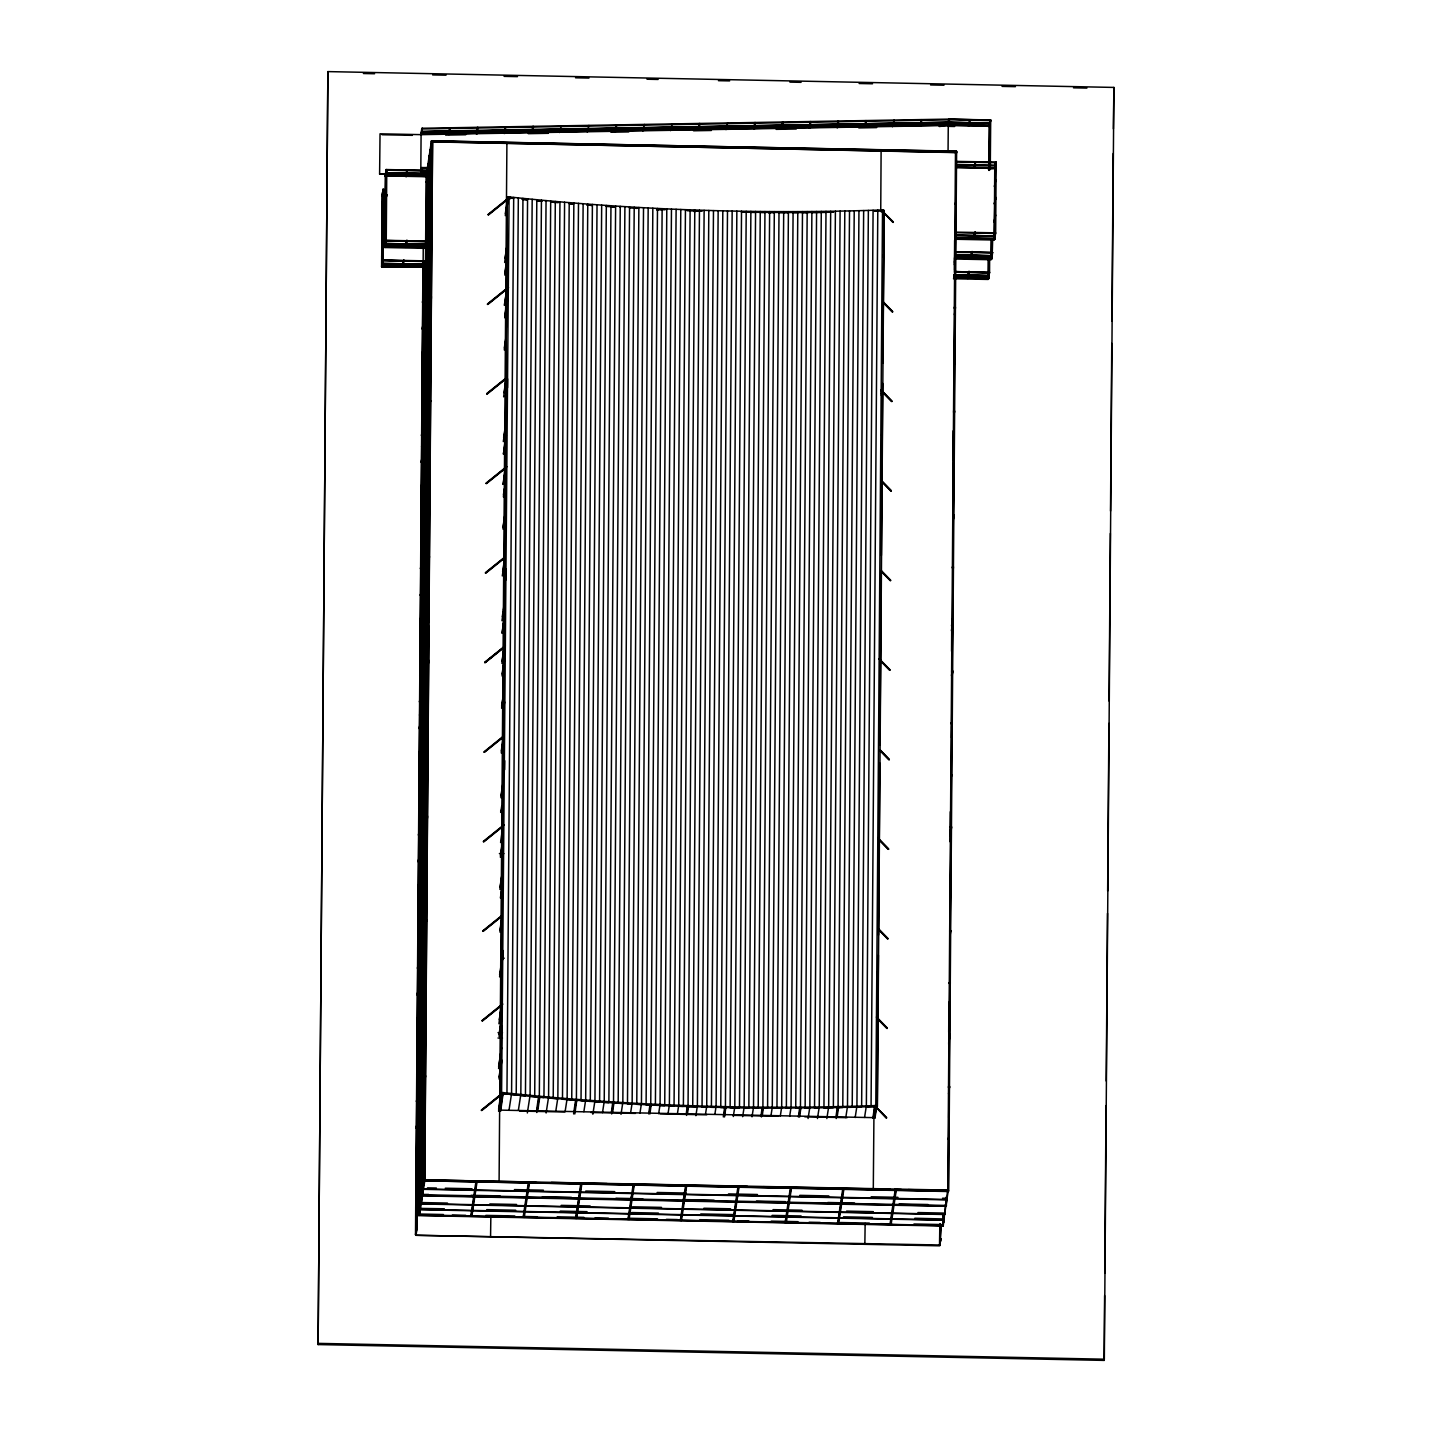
<?xml version="1.0" encoding="UTF-8"?>
<svg xmlns="http://www.w3.org/2000/svg" width="1432" height="1432" viewBox="0 0 1432 1432"><rect width="100%" height="100%" fill="white"/><g stroke="black" fill="none" stroke-linecap="round" stroke-linejoin="round"><path stroke-width="1.5" d="M318.119 1344.576L327.874 71.6L1113.881 87.424L1104.323 1359.201L1104.126 1360.4L318.119 1344.576L327.874 71.6M427.47 174.811L379.605 174.095L380.035 133.82L421.205 134.644L948.27 125.479L989.44 126.32M383.203 260.033L381.61 266.674L382.29 195.02L386.926 195.217L382.147 195.289M423.12 267.193L381.807 267.229L382.595 194.591L386.926 194.68M382.272 266.674L382.666 192.514L382.702 263.273M423.586 264.365L382.398 263.703L383.078 189.257L383.203 260.66M383.4 189.937L382.344 196.488L386.676 196.578M426.038 248.363L384.868 247.521L385.369 175.151M384.868 247.521L385.727 172.807L427.148 173.523M426.485 248.112L427.434 241.149L385.602 240.308L384.671 246.966L385.924 175.169M385.978 173.236L427.184 173.362M385.727 243.726L386.139 169.549L428.92 170.48M386.443 170.229L385.387 176.78M386.246 240.952L386.783 169.567L385.62 175.599M402.857 267.104C404.97 249.633 403.359 269.395 402.213 266.459M403.126 261.054L402.195 267.086M405.9 247.378C408.03 229.925 406.402 249.687 405.256 246.751M407.368 170.605L406.437 176.637L405.793 175.993M406.187 241.346L405.256 247.378M406.724 170.605L405.775 176.619M420.578 174.364C422.547 159.131 422.351 174.167 420.596 173.737M420.883 134.948L421.814 128.307M421.241 174.364L420.99 173.039L427.703 172.932M421.527 134.966L421.294 133.641L948.396 124.638L421.294 133.641M421.402 171.393L428.061 170.569L421.366 170.694M421.706 131.977L948.7 122.132L989.906 122.955L421.652 131.816L948.7 122.669L990.174 123.385L948.718 122.293L421.652 131.279M428.562 168.26L421.831 167.669L428.526 167.562M422.118 128.271L949.165 119.107L990.658 120.216M416.175 1234.151L417.106 1228.119L415.513 1234.76L422.923 266.603M940.18 1224.038L939.714 1245.822L415.728 1235.279L423.263 246.93M416.175 1234.778L423.317 264.097M381.61 266.674L382.559 260.015L424.373 260.857L417.106 1228.745L423.729 260.839L422.78 267.802L424.087 267.838L425.036 261.179L382.541 260.481M914.833 1218.256L944.153 1218.972L943.223 1225.613L418.323 1215.267L426.145 175.277L427.255 176.387M942.883 1224.915L942.865 1225.989L418.77 1215.571L426.002 246.734M426.11 237.3L426.306 212.974M426.378 176.404L426.575 177.55L431.712 143.486M418.86 1215.446L418.932 1214.05M426.736 175.134L419.63 1211.812L426.772 241.131L425.841 248.094L427.148 248.13M419.29 1211.937L427.148 169.943L428.079 169.96M432.213 193.839L431.086 193.821L425.752 228.297L426.879 228.332L425.752 227.223L431.104 192.747L432.213 192.765M427.327 168.869L426.378 177.031L430.262 156.983M427.613 171.052L427.631 169.388M428.508 220.761L428.633 209.877L427.703 209.86L420.238 1209.145L419.29 1209.127M385.638 174.883L427.989 176.494L428.043 164.197L428.974 164.215M428.454 165.038L428.472 163.964M447.464 1203.077L420.704 1202.54L420.704 1203.614L944.69 1214.175M428.347 214.639L428.741 162.693M421.241 1188.238L421.169 1203.113L420.185 1203.381M421.473 1157.933L421.563 1151.167L420.614 1151.149M421.527 1149.287L421.724 1123.314M422.189 1066.768L422.333 1047.275M422.351 1045.109L422.655 1003.993M422.655 999.948L422.726 995.329L421.098 995.294L420.829 1001.952M422.959 958.813L423.156 932.841M423.621 876.295L424.087 813.519M424.212 792.165L424.284 787.546L423.353 787.528M424.391 768.357L424.588 742.385M425.089 681.507L425.537 616.834M425.752 586.547L425.859 579.781L424.91 579.745M425.823 577.884L426.02 551.911M426.485 495.365L426.629 475.889M426.647 473.723L426.951 432.589M426.951 428.544L427.022 423.944L426.092 423.926M427.255 387.41L427.452 361.437M427.917 304.891L428.383 242.133M422.386 1195.183L421.455 1195.165L430.083 155.82M429.582 155.372L421.76 1194.449L428.669 1194.467M421.921 1195.738L429.958 153.027M423.156 1113.129L422.118 1192.104M423.228 1104.197L424.588 923.21M424.66 914.278L426.02 733.309M426.074 724.377L427.452 541.171M427.524 532.221L428.884 351.252M428.956 342.32L430.316 161.351M422.941 1189.169L422.941 1188.095M423.854 1095.265L424.14 1057.281M424.212 1048.349L424.588 996.958M425.286 905.346L425.572 867.38M425.626 858.43L426.02 807.057M426.682 719.92L427.452 617.138M428.132 525.544L428.437 485.323M428.49 478.628L428.884 425M429.582 333.387L430.316 235.099M430.799 149.93L430.799 148.856M423.621 1166.686L423.836 1136.399L422.905 1136.381M423.854 1134.234L424.087 1103.929M424.105 1095.534L424.409 1056.583M424.499 1049.817L424.588 1001.254M425.053 976.23L425.411 928.616M425.429 926.45L425.841 866.109M425.93 859.343L426.02 811.353M426.485 785.756L426.575 772.779L425.644 772.761M426.593 770.613L427.452 619.215M427.917 595.3L428.132 564.996L427.201 564.978M428.15 562.83L428.401 530.359M428.383 526.314L428.741 484.911M428.508 478.449L428.884 429.296M429.349 404.826L429.707 357.212M429.725 355.046L430.173 294.437M429.922 290.786L430.316 239.395M430.781 214.352L430.871 201.375L429.94 201.357M430.889 199.209L431.265 149.429L430.334 149.411L422.279 1195.362L423.46 1188.345L422.512 1188.327M423.747 1180.38L948.682 1190.959L956.612 151.362L431.48 140.801L423.675 1180.774L948.253 1191.173L956.075 151.183L432.017 140.963M424.212 1180.953L432.07 140.64M428.848 626.321L424.678 1180.398L423.783 1180.111M428.884 621.989L432.536 141.213M432.607 140.819L424.785 1180.809L419.451 1215.285L418.341 1214.193M448.628 134.465L449.559 127.824M476.355 133.981L477.303 127.341M470.734 1215.249L470.734 1216.323L476.086 1180.756M471.862 1215.267L471.862 1216.341L477.196 1180.774M483.873 142.931L483.891 141.858M485 142.949L485.018 141.875M490.854 1215.858L490.567 1236.783M504.1 133.498L505.031 126.857M504.762 133.516L505.693 126.875M500.735 810.458L500.717 812.427L501.701 806.162M499.088 1181.758L500.645 976.212M500.681 969.518L500.967 931.534M501.003 927.059L501.988 797.481M502.041 790.768L502.31 752.784M502.346 748.327L503.348 616.512M503.402 609.799L503.67 574.053M503.706 567.358L505.013 395.322M505.048 388.609L506.373 214.352M506.409 207.98L506.91 142.842M500.448 1093.976L500.591 1092.992L503.957 1093.063L503.813 1094.048L500.448 1093.976L507.322 197.383L510.687 197.455L510.544 198.439M500.591 1092.992L507.322 197.383M500.985 1087.998L501.146 1067.896M501.236 1054.507L501.468 1025.473M501.558 1012.084L501.683 996.439M502.417 898.204L502.489 889.272M502.578 875.883L502.811 846.849M502.9 833.46L503.115 804.426M503.939 695.021L504.153 665.987M504.261 652.598L504.476 623.564M505.281 516.397L505.514 487.363M505.603 473.974L505.818 444.94M505.943 429.314L505.979 424.839M506.713 326.603L506.856 306.502M506.946 295.35L507.161 266.316M507.286 250.69L507.393 235.063M502.167 960.138L502.185 958.169L504.243 958.223M503.187 825.799L503.205 823.83L500.591 842.535M507.895 198.869L507.913 196.9L509.971 196.954L509.953 198.923M499.643 1106.632L501.594 1092.92L498.569 1111.214M508.324 198.475L508.324 197.312M501.97 1093.457L481.367 1110.033M503.205 959.512L503.276 950.579M504.637 769.664L504.708 760.732M506.069 579.835L506.14 568.665M507.501 387.75L507.572 378.818M501.558 1097.7L509.076 196.918C633.051 210.128 757.94 214.335 882.524 209.949L875.793 1105.558L875.632 1106.542L823.812 1107.867M500.538 1108.762L502.811 1092.956M509.541 198.511L509.541 197.347M500.627 1111.268L503.241 1092.562M875.793 1105.558C752.749 1109.889 629.418 1105.844 506.964 1093.028L513.694 197.419M511.582 1093.511L518.33 197.885M516.218 1093.976L522.948 198.368M520.836 1094.442L527.567 198.815M523.145 1216.305L523.128 1217.379L528.48 1181.812M531.845 133.015L532.776 126.374M524.255 1216.323L524.255 1217.397L529.607 1181.83M525.455 1094.889L532.185 199.281M536.284 143.97L536.284 142.896M530.073 1095.337L536.803 199.728M537.412 144.006L537.412 142.931M534.709 1095.766L541.439 200.158M536.535 1110.874L538.575 1096.554L539.792 1096.661L537.752 1110.946M539.327 1096.196L546.057 200.587M543.963 1096.626L550.693 201.017M548.581 1097.037L555.312 201.429M559.572 132.549L561.165 125.909M553.217 1097.449L559.948 201.84M557.853 1097.843L564.584 202.234M562.49 1098.237L569.22 202.61M567.126 1098.612L573.856 203.004M571.744 1098.988L578.492 203.362M573.606 1113.917L575.646 1099.704L576.845 1099.794L574.823 1113.971M576.398 1099.346L583.128 203.738M587.317 132.066L588.91 125.425M581.034 1099.704L587.764 204.096M580.873 1183.942L580.873 1182.868L575.539 1218.435L575.539 1217.361L576.649 1218.453L582.001 1182.886M588.677 145.026L588.695 143.952M589.805 145.062L589.805 143.988M585.67 1100.044L592.4 204.436M590.306 1100.385L597.037 204.776M594.942 1100.725L601.673 205.116M599.596 1101.047L606.327 205.438M604.232 1101.351L610.963 205.743M615.062 131.583L615.993 124.924M608.886 1101.673L615.617 206.047M611.41 1112.306L612.771 1102.336L613.988 1102.407L612.61 1112.36M613.523 1101.96L620.253 206.351M618.177 1102.246L624.907 206.638M622.831 1102.533L629.561 206.924M627.485 1102.801L634.215 207.192M632.139 1103.07L638.869 207.461M633.284 1183.924L627.932 1219.491L627.932 1218.417L629.06 1219.509L634.394 1183.942M641.088 146.082L641.088 145.008M642.198 146.118L642.216 145.044M642.789 131.1L644.382 124.459M636.775 1103.338L643.523 207.712M641.447 1103.589L648.177 207.962M646.101 1103.821L652.831 208.213M648.696 1113.917L650.003 1104.43M656.715 209.985L656.733 208.821L657.932 210.039M650.755 1104.054L657.485 208.446M649.913 1113.953L651.202 1104.484M655.409 1104.287L662.139 208.66M660.062 1104.502L666.793 208.875M670.534 130.616L672.127 123.975M664.734 1104.698L671.465 209.09M669.388 1104.895L676.119 209.287M674.06 1105.092L680.791 209.484M678.714 1105.271L685.445 209.663M680.343 1219.473L680.325 1220.547L685.677 1184.98M681.471 1219.491L681.453 1220.565L686.805 1184.998M683.386 1105.45L690.117 209.842M693.482 147.138L693.482 146.064M686.268 1113.792L687.306 1106.005M694.019 211.56L694.037 210.397L695.236 211.596M694.61 147.174L694.61 146.1M688.058 1105.629L694.788 210.003M687.485 1113.828L688.506 1106.041M698.279 130.133L699.21 123.474M692.73 1105.773L699.46 210.164M697.384 1105.934L704.132 210.325M702.056 1106.077L708.804 210.45M706.728 1106.202L713.476 210.594M711.418 1106.327L718.148 210.719M716.09 1106.453L722.82 210.844M726.024 129.65L727.599 123.009M720.761 1106.56L727.492 210.951M723.321 1116.924L724.682 1107.043L725.899 1107.079L724.538 1116.942M725.433 1106.668L732.164 211.041M730.123 1106.757L736.853 211.148M732.737 1220.529L732.737 1221.603L738.071 1186.036M733.864 1220.547L733.846 1221.621L739.198 1186.054M734.795 1106.847L741.525 211.22M745.875 148.194L745.893 147.12M739.485 1106.918L746.215 211.309M747.003 148.23L747.003 147.138M744.157 1106.99L750.887 211.363M753.751 129.166L754.7 122.526M748.847 1107.043L755.577 211.435M753.536 1107.097L760.267 211.489M758.208 1107.133L764.957 211.524M761.108 1115.331L762.146 1107.58M768.877 213.117L770.094 211.972L770.094 213.135M762.898 1107.169L769.628 211.56M762.325 1115.349L763.363 1107.58M767.588 1107.205L774.318 211.596M772.278 1107.222L779.008 211.614M781.496 128.683L782.427 122.042M776.967 1107.24L783.698 211.614M781.675 1107.24L788.405 211.614M786.365 1107.222L793.095 211.614M790.482 1187.092L785.13 1222.659L785.148 1221.586L786.258 1222.677L791.61 1187.11M791.055 1107.222L797.785 211.596M798.286 149.25L798.286 148.176M799.396 149.268L799.414 148.194M795.745 1107.187L802.493 211.578M798.394 1117.014L799.7 1107.562M806.413 213.117L807.648 211.954L807.63 213.117M800.452 1107.169L807.183 211.542M799.629 1117.014L800.918 1107.562M809.241 128.2L810.172 121.559M809.885 128.218L810.834 121.559M805.142 1107.133L811.89 211.506M809.85 1107.079L816.58 211.471M814.557 1107.026L821.288 211.417M819.247 1106.954L825.995 211.345M823.955 1106.882L830.685 211.274M828.663 1106.811L835.393 211.202M836.968 127.716L837.917 121.076M833.37 1106.721L840.101 211.113M835.966 1116.942L837.326 1107.043L838.543 1107.026L837.183 1116.942M838.078 1106.632L844.808 211.023M837.541 1222.642L837.541 1223.716L842.875 1188.148M838.669 1222.659L838.651 1223.734L844.003 1188.166M842.786 1106.524L849.516 210.916M850.68 150.306L850.697 149.232M851.807 150.324L851.807 149.25M847.493 1106.417L854.224 210.79M852.219 1106.292L858.949 210.683M856.927 1106.166L863.657 210.558M864.713 127.233L865.644 120.592M861.634 1106.023L868.365 210.415M865.143 1223.393L864.856 1244.319M866.36 1105.88L873.09 210.271M871.068 1105.719L877.798 210.11M873.932 1115.564L873.287 1189.849M880.734 211.184L881.11 150.933M872.929 1118.303L874.612 1105.54M881.324 211.9L881.342 209.931L883.401 209.967L882.721 216.25M875.024 1105.952L873.359 1117.909M881.754 211.506L881.772 210.343L882.971 211.524M886.193 1118.034L875.399 1106.506L886.623 1117.569M893.353 221.96L882.13 210.88L892.924 222.425M876.241 1107.151L876.241 1105.987L874.576 1116.763M874.988 1118.338L876.67 1105.593L874.576 1117.927M877.333 1017.991L877.351 1016.022M878.675 838.866L878.693 836.897M879.015 794.098L879.033 792.129M880.018 659.758L880.036 657.771M880.358 614.972L880.376 613.003M881.7 435.847L881.718 433.878M883.061 256.722L883.061 254.753M880.608 211.399L880.752 210.415L884.135 210.486L877.404 1106.095L874.021 1106.023L873.878 1107.008L877.243 1107.079L878.389 955.198M878.532 935.096L879.821 763.131M879.964 745.267L881.253 573.283M881.396 555.419L882.685 383.436M882.828 363.334L884.135 210.486M892.458 126.75L894.051 120.127M889.934 1223.698L889.934 1224.772L895.286 1189.204M891.062 1223.716L891.062 1224.79L896.396 1189.222M903.073 151.362L903.091 150.288M904.201 151.38L904.218 150.306M920.185 126.267L921.134 119.626M939.517 1245.303L941.11 1238.68L939.517 1245.303L939.839 1224.145M949.523 119.787L947.93 125.801L948.861 119.142L990.693 119.984L990.264 168.922M948.056 151.971L948.27 125.479L939.195 126.517M989.548 125.3L948.378 124.477L421.294 134.178L948.378 125.014M940.18 1245.321L940.394 1224.163M940.734 1224.038L940.019 1242.063M947.93 125.801L948.861 119.142M941.182 1225.506L940.448 1239.289M942.578 1224.969L943.509 1218.954M942.918 1225.667L942.936 1224.593M943.151 1215.499L943.634 1222.373L943.598 1214.712M943.223 1225.613L943.473 1214.336M944.1 1219.366L944.153 1214.73M944.314 1215.088L944.243 1219.688L943.294 1219.67L944.279 1219.42M945.227 1205.01L945.12 1213.942L944.225 1213.656M946.284 1205.279L945.621 1205.887L946.498 1196.794M945.818 1206.406L945.89 1197.474M946.176 1198.011L946.266 1205.905L947.519 1190.225M946.749 1198.029L946.122 1202.647M948.7 1032.221L948.897 1002.203M950.132 841.765L950.329 811.729M951.564 651.292L951.761 621.273M952.996 460.835L953.193 430.799M954.428 270.362L954.625 240.325M955.484 151.345L947.751 1190.923L948.682 1190.959M424.212 1179.879L948.27 1190.099L948.199 1191.514L424.158 1180.809M948.7 1117.622L949.559 1003.671M950.132 927.721L950.991 813.77M951.564 737.802L952.441 621.631M952.996 547.901L953.855 431.712M954.428 355.762L955.287 241.811M955.86 165.844L956.075 151.183M968.032 278.47C970.144 261.018 968.515 280.762 967.37 277.826M970.108 120.199L969.178 126.213L968.515 125.586M968.301 272.438L967.37 278.452M969.446 120.181L968.515 126.213M971.075 258.762C973.205 241.31 971.576 261.054 970.431 258.118M971.361 252.73L970.431 258.745M974.136 239.055C976.248 221.602 974.619 241.346 973.474 238.41M975.586 162.281L974.655 168.296L974.011 167.669M974.404 233.022L973.474 239.037M974.941 162.264L974.011 168.296M954.535 271.668L989.548 272.241L988.617 278.882L988.277 257.957M988.903 169.871L989.261 125.569M953.479 278.739L988.152 279.437L988.617 257.814M989.1 170.444L989.637 123.224M988.617 278.882L988.832 257.975M989.476 169.871L989.834 125.586L948.378 124.477M989.19 257.832L989.029 275.642L954.088 275.051M989.816 169.728L990.049 119.966L989.1 125.998M990.353 120.646L989.1 126.625L990.693 120.61L948.861 119.769M989.619 259.228L989.548 272.868L954.535 272.205M955.448 251.746L992.609 252.533L991.66 259.174L991.016 258.548M991.141 258.279L991.302 240.433M954.374 258.995L991.212 259.729L991.481 238.965M991.66 259.174L991.875 240.433M992.108 239.484L992.072 255.934L954.714 255.236M992.662 239.502L992.251 253.195M992.609 252.533L955.413 252.444M956.308 232.163L995.652 232.825L994.721 239.466L994.059 238.84M994.202 221.763C997.961 204.221 992.644 226.668 994.846 221.155M994.327 204.078L995.92 197.455L994.327 203.451M994.452 186.393C998.229 168.851 992.913 191.279 995.115 185.784M956.844 161.404L996.189 162.067L995.24 168.725L994.596 168.081M955.251 239.251L994.256 240.021L994.757 167.651M994.721 239.466L995.115 165.306M995.133 236.226L995.097 165.468M996.189 162.067L995.652 233.452L956.308 232.7M1104.126 1360.4L1104.609 1295.584M1104.788 1273.227L1106.041 1105.593M1106.22 1081.017L1107.491 913.383M1107.652 891.026L1108.923 723.393M1109.084 701.053L1110.337 533.42M1110.516 511.063L1111.769 343.429M1111.948 321.072L1113.201 153.439M1113.38 128.862L1113.881 87.424M379.605 174.095L427.613 173.934M383.078 189.257L382.147 195.754L386.819 195.701M386.139 169.549L385.208 175.581L428.043 176.226M382.559 195.307L383.74 189.275M386.783 170.193L385.19 176.208M382.04 265.511L423.21 266.352M382.863 260.159L424.051 261.358M385.083 245.803L426.288 246.465M385.441 243.995L426.647 244.657M385.459 243.458L426.629 244.281M385.315 246.966L386.264 240.325M421.08 135.521L420.775 174.919M422.476 128.307L420.883 134.322M426.145 176.351L431.48 140.801M429.421 156.428L430.37 149.787M432.07 141.714L956.021 152.597M426.199 182.097L427.148 181.971L426.217 181.954M428.275 168.833L428.938 164.537L427.989 164.465M426.664 182.097L431.676 149.751M430.173 176.422L429.886 183.081M427.703 209.86L428.598 210.164M426.36 221.513L431.694 187.019M426.324 227.778L430.334 201.822M430.996 197.598L431.659 193.284M426.879 228.332L428.884 215.391M430.871 202.467L431.891 194.913M426.288 247.002L384.671 246.34M423.442 267.82L424.373 260.857M425.769 256.06L427.363 249.419L426.432 256.077M426.593 275.409L430.262 251.692M429.493 259.801L430.155 255.487M427.488 273.798L425.572 282.695L427.166 276.054M428.15 269.502L428.812 265.189M430.817 252.247L431.82 245.785L430.692 245.767L425.358 280.242L426.485 280.278M449.272 134.483L450.203 127.842M426.342 307.343L426.969 302.689L426.038 309.348M425.537 331.669L430.549 299.342M429.779 307.433L430.441 303.119M426.754 327.91L427.434 323.596M428.096 319.282L428.759 314.968M429.421 310.655L431.426 297.731L430.316 297.713M429.188 314.27L429.153 310.243M425.143 383.615L428.812 359.897M429.475 355.584L430.155 351.288M426.7 377.69L428.759 362.887M429.707 358.304L430.37 353.99M426.056 384.617L424.767 389.253L426.36 382.613M428.562 389.522L428.275 396.199M424.194 435.006L429.528 400.512L430.656 400.548M424.194 436.08L429.528 401.604L430.656 401.622M429.654 400.924L430.549 401.211M425.429 431.247L428.759 409.695M429.421 405.381L430.101 401.067M428.991 411.324L427.363 415.71M427.309 423.174L426.306 429.636L425.197 429.672M430.316 403.77L427.416 422.816L428.365 416.175M477.017 133.999L477.948 127.359M424.355 487.507L426.038 476.731M426.7 472.417L429.707 453.013M425.25 485.895L425.93 481.582M426.593 477.268L430.262 453.568L429.135 453.55M424.946 493.807L425.572 489.171L424.624 495.812M427.792 500.735L428.419 496.098L427.488 502.739M423.979 539.452L428.974 507.125M425.197 535.693L425.859 531.379M426.539 527.066L427.201 522.752M427.864 518.438L428.884 510.902M427.363 549.369L427.076 556.028M421.599 590.807L420.328 595.426L421.921 588.785M424.66 571.1L423.371 575.718L424.964 569.077M423.586 591.398L428.92 556.905M425.143 585.473L425.805 581.159M426.468 576.863L427.148 572.549M428.15 566.07L428.812 561.774M427.166 576.004L426.879 582.663M424.463 597.735L423.174 602.353L424.767 595.73M423.908 622.347L422.977 629.006L424.248 624.37M427.309 604.662L426.02 609.298L427.613 602.657M422.619 643.863L427.971 608.296L429.099 608.332M423.192 643.344L424.534 634.716M425.197 630.402L428.526 608.851M423.747 643.899L424.749 637.419L423.639 637.455M425.411 633.105L426.092 628.809M426.754 624.495L427.416 620.181M428.096 615.867L428.759 611.553M423.532 680.29L424.158 675.635L423.228 682.294M422.798 695.29L424.463 684.514M425.143 680.2L428.132 660.796M423.693 693.679L426.038 677.515M426.7 674.275L427.363 669.961M428.025 665.665L428.705 661.351L427.577 661.316L422.243 695.809L423.353 695.845M426.396 687.217L427.022 682.563L426.074 689.222M426.181 713.852L426.163 709.825M422.404 747.236L427.416 714.89M423.979 740.237L424.642 735.923M426.933 721.102L426.038 720.815M505.317 213.636L507.913 196.9M425.644 730.535L422.977 747.79L421.849 747.755L427.201 712.187L428.311 712.223M505.299 215.606L507.572 200.963M506.695 208.929L507.68 202.664M513.551 198.404L508.933 197.902L509.076 196.918M425.966 735.833L425.68 742.492M420.202 777.272L418.914 781.908L420.507 775.267M423.245 757.564L421.975 762.2L423.568 755.559M425.752 762.468L425.483 769.127M423.049 784.199L421.778 788.835L423.371 782.194M504.977 258.422L507.572 241.686L504.637 262.486M422.028 799.181L426.02 773.316M426.7 769.002L427.363 764.688M424.248 788.942L422.583 799.736L421.455 799.7L426.808 764.133L427.917 764.169M426.575 773.853L427.595 766.317M504.78 273.1L506.069 264.723M504.762 275.069L507.68 256.238M421.563 815.47L423.156 808.829L422.53 813.483M425.895 791.126L424.624 795.762L426.217 789.122M504.315 305.285L507.232 286.472L504.637 305.159M424.427 822.398L426.02 815.757M425.071 822.415L425.358 816.383M532.489 133.033L533.438 126.392M421.635 851.127L425.966 823.096M504.762 315.792L506.051 307.415M423.192 845.202L422.189 851.664L421.062 851.646L426.396 817.153L427.524 817.189L426.521 823.651M423.854 840.888L424.516 836.592M425.197 832.278L425.859 826.89M504.744 317.761L507.662 298.93M422.136 866.754L422.762 862.118L421.831 868.759M504.315 347.976L506.248 335.428M504.297 349.945L506.23 337.397M424.982 873.681L425.608 869.045L424.678 875.686M421.241 903.073L426.253 870.728M425.483 878.836L426.145 874.522M427.022 868.723L426.092 868.705M422.458 899.314L423.138 895M423.8 890.686L424.463 886.372M425.143 882.058L427.13 869.135L426.02 869.099M424.785 900.316L425.411 895.68L424.481 902.321M503.975 392.762L506.248 378.12M503.634 396.825L506.552 377.994M505.693 396.861L506.337 392.672M424.552 922.298L424.284 928.974M420.847 955.019L424.516 931.301M425.179 926.987L425.859 922.673M422.404 949.094L423.067 944.78M423.747 940.466L424.409 936.17M425.411 929.69L426.074 925.394M424.355 948.951L424.069 955.609M503.634 437.53L506.23 420.811M503.294 441.593L506.212 422.78M421.652 970.681L420.364 975.299L421.957 968.659M504.726 443.848L503.42 454.195L506.337 435.364M419.898 1006.41L425.232 971.916L426.36 971.952M419.898 1007.484L425.232 972.99L426.36 973.026M421.133 1002.651L424.463 981.099M425.125 976.785L425.805 972.471M422.01 1001.04L423.013 994.578M424.015 988.116L426.02 975.174M502.972 484.41L505.89 465.579L503.294 484.285M503.42 494.899L504.386 488.634M503.402 496.886L506.319 478.055M420.077 1058.91L421.742 1048.134M422.404 1043.821L425.411 1024.417M420.507 1053.003L421.455 1053.039L420.471 1053.29M422.637 1045.449L423.299 1041.136M423.979 1036.822L424.642 1032.508L423.693 1032.49M420.954 1057.299L421.635 1052.985M422.297 1048.672L424.624 1033.582M425.304 1029.268L425.966 1024.972L424.839 1024.936M502.972 527.101L505.55 510.365L502.954 529.07M502.632 571.887L504.887 557.245M502.292 575.933L504.887 559.214M419.683 1110.856L424.678 1078.511M420.901 1107.097L421.563 1102.783M422.243 1098.469L422.905 1094.155M423.568 1089.841L424.588 1082.306M423.156 1108.78L422.87 1115.438M420.453 1131.137L419.164 1135.129L420.757 1128.506M502.292 616.655L504.887 599.936M501.952 620.718L504.87 601.905M419.29 1162.802L424.624 1128.309M420.256 1157.146L418.967 1161.764M503.384 622.974L502.077 633.32L504.655 616.583M420.847 1156.877L421.509 1152.563M422.189 1148.249L422.852 1143.953M423.854 1137.473L424.516 1133.159M423.102 1164.073L421.814 1168.709L423.407 1162.068M501.952 661.441L504.547 644.704L501.934 663.41M418.323 1215.267L423.675 1179.699L464.344 1180.684M502.077 674.024L503.366 665.665M415.513 1234.76L416.515 1228.334M418.574 1215.052L419.809 1208.286L419.755 1209.7L943.76 1220.243M420.704 1202.54L420.65 1203.954L944.655 1214.497L944.708 1213.101L917.948 1212.564M421.617 1195.344L422.619 1188.918L947.178 1199.479M502.059 675.993L504.637 659.275M415.728 1235.279L939.839 1244.999M418.77 1215.571L424.23 1180.254M420.167 1208.411L419.218 1215.07L418.448 1214.604M421.133 1203.435L421.796 1199.121M501.612 706.227L504.207 689.49L501.612 708.196M503.67 708.231L504.637 701.966M501.29 750.995L503.223 738.447M501.272 752.981L503.205 740.416M500.949 795.78L503.205 781.138M500.932 797.749L503.205 783.107M500.395 855.244L501.701 846.885M500.377 857.213L503.294 838.4M615.706 131.583L616.655 124.942M499.947 887.428L502.865 868.615L499.929 889.397M500.395 897.936L501.683 889.576M500.699 897.81L503.294 881.074M499.929 930.12L501.88 917.572M499.911 932.089L501.862 919.541M499.607 974.906L502.185 958.169M499.589 976.875L501.844 962.232M499.267 1019.691L501.844 1002.955L498.927 1023.755M499.052 1034.369L500.341 1026.01M471.289 1215.804L476.641 1181.311M499.034 1036.338L501.952 1017.508M498.605 1066.554L501.522 1047.741L498.587 1068.523M499.034 1077.061L500.341 1068.684M499.034 1079.03L501.934 1060.199M498.587 1109.245L501.182 1092.509L501.164 1094.495L503.223 1094.531M499.929 1108.153L500.914 1101.888M509.076 1109.782L511.439 1094.495L525.293 1095.874M518.366 1110.337L520.675 1095.426L543.802 1097.61M527.352 1112.968L529.93 1096.321L590.163 1101.369M536.803 1112.521L539.184 1097.198M523.7 1216.86L529.034 1182.367M546.111 1113.004L548.438 1098.022L557.692 1098.827L555.759 1111.375M698.923 130.151L699.872 123.492M565.067 1111.876L566.965 1099.597L576.237 1100.331L574.554 1111.196M583.862 1111.679L585.509 1101.029L599.435 1102.031M576.094 1217.916L581.428 1183.423M592.848 1114.239L594.799 1101.709L608.725 1102.658M754.413 129.184L755.344 122.526M602.496 1112.61L604.089 1102.336L655.265 1105.271M611.679 1113.953L613.379 1102.944L622.669 1103.517L621.005 1114.347M782.158 128.701L783.089 122.042M630.653 1112.592L631.977 1104.054L627.323 1103.803M639.979 1112.986L641.285 1104.573L636.631 1104.323M630.617 1201.162L631.279 1196.866M628.505 1218.972L633.839 1184.479M649.305 1113.362L650.593 1105.039L664.573 1105.683M658.648 1113.702L659.919 1105.486L673.899 1106.077M667.974 1114.024L669.245 1105.88L683.225 1106.435M677.318 1114.347L678.571 1106.256L739.324 1107.903M837.63 127.734L838.561 121.094M686.537 1115.421L687.897 1106.614L697.241 1106.918L695.88 1115.689M683.35 1200.07L684.675 1191.442M680.898 1220.01L686.232 1185.535M705.564 1113.738L706.585 1107.187L701.913 1107.061M865.375 127.251L866.306 120.61M714.926 1113.971L715.928 1107.437L711.257 1107.312M724.27 1114.168L725.29 1107.652L720.6 1107.545M733.291 1116.53L734.652 1107.831L748.685 1108.028M882.524 209.949L882.363 210.934L874.827 211.184M742.653 1116.692L744.014 1107.974L758.065 1108.117M882.738 214.281L883.401 209.967M733.291 1221.066L738.644 1186.591M752.015 1116.835L753.375 1108.082L767.445 1108.189M761.394 1116.96L762.755 1108.153L833.227 1107.706M920.848 126.284L921.778 119.644M881.396 393.406L882.058 389.092L881.378 395.375M770.881 1116.262L772.134 1108.207L781.514 1108.225L780.261 1116.333M789.641 1116.387L790.912 1108.207L786.204 1108.207M949.219 119.823L422.171 128.97M799.02 1116.423L800.291 1108.153L795.601 1108.171M785.703 1222.122L791.037 1187.647M955.592 151.738L956.487 152.043M955.788 153.528L956.039 151.899M955.932 156.75L956.612 151.362M955.753 159.811L956.003 158.164M808.078 1118.535L809.707 1108.064L804.999 1108.117M817.457 1118.553L819.104 1107.938L814.396 1108.01M954.267 262.253L955.269 255.791M954.446 264.15L955.824 255.254M954.482 264.956L955.824 256.328L954.697 256.31M826.837 1118.571L828.519 1107.795M954.428 314.754L955.448 307.2L954.321 307.182M989.512 126.016L990.693 119.984M836.234 1118.553L837.935 1107.616L842.643 1107.509M954.374 363.46L955.054 359.146L953.927 359.128M954.374 364.534L955.037 360.22L953.927 360.202M988.778 170.122L990.371 164.107M989.44 170.139L990.371 163.481L989.44 169.513M953.64 411.467L954.535 411.772M845.775 1117.587L847.35 1107.401L861.491 1107.008M994.596 168.708L995.526 162.049L994.202 238.571M995.007 167.562L956.003 166.774M995.365 165.736L956.361 164.949M995.383 165.199L956.379 164.411M953.032 467.87L953.712 463.574M952.924 472.739L954.267 463.037L953.139 463.019M838.096 1223.179L843.43 1188.685M855.173 1117.533L856.766 1107.151M877.01 975.55L877.691 971.236L876.993 977.519M987.955 278.882L988.903 272.223M991.016 259.174L991.946 252.515M994.059 239.466L994.989 232.807M988.384 277.719L953.73 276.859M988.76 275.75L954.07 275.212M989.226 272.742L954.571 271.489M991.427 258.011L954.625 257.116M991.821 256.042L954.822 255.63L955.717 255.934M991.803 255.666L954.983 254.753L992.108 255.773M994.488 238.303L955.484 237.515M994.846 236.495L955.842 235.707M994.846 235.958L955.86 235.009M952.871 521.445L953.873 514.983L952.763 514.965M952.871 522.519L953.873 516.057L952.745 516.039M864.57 1117.443L866.199 1106.864L875.632 1106.542M873.967 1117.336L874.63 1113.022M951.528 625.873L952.191 621.56M877.243 1107.079L877.404 1106.095M951.421 630.724L952.763 622.115M951.474 675.653L952.137 671.34M951.707 677.282L952.71 670.82L951.582 670.803M951.689 678.356L952.692 671.894L951.582 671.877M951.654 727.08L952.316 722.766L951.188 722.748M951.636 728.154L952.316 723.84L951.188 723.822M949.971 833.657L950.973 827.177M950.15 835.536L951.528 826.658L950.418 826.64M950.186 836.36L951.528 827.732L950.401 827.714M890.489 1224.235L895.841 1189.741M950.132 878.98L951.063 878.997M950.15 885.066L951.152 878.604L950.025 878.586M950.132 886.139L951.134 879.678L950.007 879.66M950.078 935.937L950.759 930.549L949.631 930.532M948.736 1039.274L949.416 1034.96M948.646 1043.069L949.971 1034.441L948.843 1034.423M948.628 1044.143L949.971 1035.515L948.843 1035.497M948.575 1093.923L949.577 1086.387L948.467 1086.369M942.417 1225.416L943.384 1225.166M945.496 1205.44L946.552 1199.246M942.775 1226.114L948.235 1190.798M426.342 264.186L423.335 266.996L381.628 266.048M488.115 214.424L506.982 199.227M426.342 264.616L423.335 267.426M488.097 214.854L507.411 199.263M488.527 214.907L507.393 199.692M425.662 353.74L422.655 356.568M487.435 303.978L508.02 287.402M426.092 353.793L422.225 356.944L426.092 354.223M487.435 304.407L508.45 287.438M487.847 304.461L508.45 287.868M425 443.311L421.975 446.122M486.755 393.549L505.639 378.334M425.411 443.365L421.563 446.498L425.411 443.795M486.755 393.979L506.051 378.388M487.184 394.015L506.051 378.818M424.32 532.865L421.312 535.675M486.092 483.103L506.677 466.528M424.749 532.919L420.883 536.069L424.731 533.348M486.092 483.533L506.677 466.957M486.504 483.586L505.389 468.371M423.639 622.437L420.632 625.247M485.412 572.675L504.297 557.46M423.639 622.866L420.632 625.677M485.412 573.104L504.708 557.513M485.842 573.14L504.708 557.943M422.977 711.99L419.54 714.765L423.389 712.044M484.75 662.228L505.335 645.635M485.162 662.282L504.046 647.067M422.977 712.42L419.54 715.195L423.389 712.474M484.732 662.658L505.335 646.065M485.162 662.712L504.028 647.497M422.297 801.562L419.29 804.372M484.07 751.8L502.936 736.585M422.297 801.992L419.29 804.802M484.07 752.23L503.366 736.639M484.481 752.265L503.366 737.068M421.635 891.116L418.609 893.926M483.39 841.354L503.992 824.76M422.046 891.169L418.198 894.302L422.046 891.599M483.39 841.783L503.975 825.19M483.819 841.837L502.686 826.622M482.727 930.907L501.594 915.71M482.727 931.337L502.023 915.764M483.139 931.391L502.023 916.194M420.274 1070.241L417.267 1073.051M482.047 1020.479L502.632 1003.886M420.704 1070.277L416.837 1073.427L420.704 1070.706M482.047 1020.909L502.632 1004.315M482.477 1020.944L501.343 1005.747M481.367 1110.462L502.381 1093.493M481.796 1110.516L502.381 1093.923M874.505 211.202L877.655 211.095M837.308 1108.207L838.525 1108.189M445.638 135.091L465.74 134.751M528.265 133.659L548.367 133.301M610.909 132.227L628.773 131.905M693.535 130.777L711.4 130.473M776.162 129.345L796.264 129.005M858.788 127.913L876.67 127.609M428.58 167.723L421.831 167.669M428.526 168.099L421.867 168.385M427.738 173.093L420.99 173.039M427.685 173.469L420.99 173.576L427.738 173.63M830.542 212.258L833.675 212.204M811.729 212.491L833.37 212.204M825.834 212.33L802.332 212.562M799.683 1108.744L800.9 1108.726M792.934 212.598L807.022 212.545M746.054 212.294L741.382 212.204L797.642 212.58M778.865 212.598L788.244 212.616M769.485 212.545L774.175 212.58M762.146 1108.744L763.363 1108.744M760.106 212.473L764.795 212.509M750.744 212.348L755.416 212.419M729.962 1107.742L734.652 1107.831M363.406 73.515L374.575 73.748M432.643 74.912L446.032 75.18M504.082 76.361L517.489 76.63M575.539 77.793L588.946 78.062M646.995 79.225L658.165 79.458M718.452 80.675L729.622 80.89M789.909 82.107L801.079 82.34M859.128 83.504L872.535 83.772M930.585 84.936L943.974 85.222M1002.042 86.385L1015.431 86.654M1073.499 87.817L1086.888 88.086M947.93 125.157L989.798 125.748M948.127 126.356L954.625 126.499M382.075 134.733L412.398 135.342M431.605 141.195L956.54 151.774M431.551 141.464L432.5 141.482M431.48 141.875L956.612 152.436M956.844 161.941L996.189 162.693M429.314 155.981L430.244 155.999L429.26 156.249M956.003 167.311L995.258 168.099M955.914 167.616L994.918 168.403L988.295 169.137M386.175 169.96L427.613 170.515M427.953 170.73L428.884 170.748M386.139 170.175L427.953 171.035M385.709 172.968L427.184 173.899M385.333 175.313L427.148 175.975M385.53 175.903L426.7 176.727M383.078 189.436L382.147 195.916M955.09 203.29L956.218 203.308M955.09 204.364L956.218 204.382M382.308 194.859L386.909 194.859M383.006 199.836L382.075 205.564M428.92 207.926L429.851 207.944M428.884 208.195L429.815 208.213M382.935 209.931L382.004 215.677M427.738 215.641L426.772 215.892L428.58 216.16M427.613 216.411L428.544 216.429M426.843 221.387L425.877 221.638L426.825 221.513M426.754 221.888L427.703 221.906M426.718 222.157L427.649 222.175M385.727 223.249C383.239 242.957 388.663 208.41 384.796 228.637M955.842 235.17L995.151 236.065M955.466 238.052L994.721 238.84M425.877 227.634L426.808 227.652M955.395 238.374L994.399 239.144M425.823 227.903L426.79 227.795M385.655 240.54L427.434 241.471M955.43 251.907L992.573 252.766M385.602 240.934L427.416 241.775M385.19 243.547L426.933 244.389M385.172 243.726L426.897 244.55M431.838 244.711L430.71 244.693L425.376 279.168L426.485 279.204M384.832 245.91L426.557 246.751M954.589 257.277L991.678 258.548M384.796 246.071L426.539 246.913M384.993 246.644L426.163 247.485M954.5 258.118L991.338 258.852M429.546 253.303L430.477 253.321M429.51 253.571L430.441 253.589M429.564 256.328L428.633 262.987M428.526 259.872L429.457 259.89M428.49 260.141L429.421 260.159M954.553 272.044L989.494 272.635M382.541 260.642L424.373 261.483M423.711 261.788L425.036 261.823M954.07 274.675L989.047 275.481M423.854 264.258L382.111 263.434L423.872 264.097L416.014 1231.52M381.771 265.618L423.514 266.459M953.712 277.02L988.689 277.844L953.73 277.396M381.753 265.779L423.478 266.62M953.712 277.557L988.617 278.255M381.61 266.495L424.105 267.211M953.623 277.88L988.295 278.578M426.36 273.834L427.309 273.852L426.324 274.103M425.483 279.58L426.414 279.598M425.429 279.849L426.378 279.866M431.444 296.657L430.316 296.639L424.964 332.188L426.092 332.224M430.423 297.033L431.372 297.05L430.388 297.301M955.359 307.594L954.392 307.862L955.323 307.88M954.303 308.256L955.43 308.274M429.153 305.249L430.083 305.267M429.117 305.517L430.048 305.535M429.815 309.634L428.884 316.275M428.132 311.818L429.081 311.836M428.096 312.087L429.027 312.104M426.861 320.034L427.81 320.052M426.825 320.303L427.756 320.32M425.984 325.78L426.915 325.798L425.93 326.048M426.772 329.342L425.823 335.983M424.982 331.114L426.092 331.15M425.089 331.526L426.02 331.544M425.053 331.794L425.984 331.812M429.618 336.269L428.687 342.91M431.05 348.603L429.922 348.585L424.588 383.06L425.716 383.096M954.965 359.539L953.998 359.808L954.929 359.826M431.05 349.676L429.922 349.659L424.57 384.134L425.698 384.17M426.575 355.977L425.626 362.618M427.756 363.764L428.687 363.782M427.703 364.032L428.633 364.05M426.485 371.98L427.416 371.998M426.432 372.248L427.363 372.266M425.59 377.726L426.521 377.744M425.537 377.994L426.485 378.012M424.695 383.472L426.36 383.239M424.66 383.74L425.59 383.758M953.533 411.074L954.661 411.091M953.533 412.148L954.643 412.165M423.317 402.32L421.724 408.961L422.655 402.929M428.383 409.14L429.314 409.158M428.329 409.409L429.26 409.427M427.309 415.978L428.257 415.996M426.038 424.194L426.987 424.212M425.161 429.94L426.092 429.958M430.262 452.494L429.153 452.458L423.8 488.026L424.928 488.061M429.26 452.87L430.191 452.888L429.206 453.139M954.195 463.431L953.211 463.7L954.142 463.717M953.139 464.093L954.267 464.111M427.989 461.086L428.92 461.104M427.935 461.355L428.884 461.373M426.969 467.655L427.9 467.673M426.933 467.924L427.864 467.942M425.662 476.14L426.593 476.158M424.803 481.617L425.734 481.635L424.767 481.886M423.8 486.952L424.928 486.987M423.926 487.363L424.856 487.381M423.872 487.632L424.803 487.65M429.886 504.44L428.759 504.404L423.425 538.897L424.534 538.933M953.802 515.377L952.817 515.645L953.766 515.663M429.869 505.514L428.741 505.496L423.407 539.971L424.534 540.007M427.595 513.032L428.526 513.05M427.559 513.3L428.49 513.318M425.358 515.806L424.427 522.447M426.575 519.601L427.506 519.619M426.539 519.87L427.47 519.888M428.222 522.734L427.273 529.393M425.304 527.799L426.235 527.835M425.268 528.086L426.199 528.104M424.409 533.563L425.358 533.581M424.373 533.832L425.304 533.85M423.532 539.309L424.463 539.327L423.478 539.578M425.161 542.442L424.23 549.1M429.493 556.386L428.365 556.35L423.031 590.843L424.14 590.879M952.369 566.911L953.479 566.929M429.475 557.46L428.365 557.424L423.013 591.917L424.14 591.953M952.352 567.985L953.479 568.003M426.145 571.816L427.13 571.565M424.874 580.032L425.805 580.05M423.979 585.778L424.964 585.527M423.138 591.255L424.069 591.273L423.102 591.523M951.976 618.857L953.103 618.875M428.079 608.707L429.027 608.725L428.043 608.976M427.971 609.37L429.081 609.405M951.958 619.931L953.086 619.949M426.808 616.923L427.756 616.941M426.772 617.192L427.703 617.21M425.805 623.493L426.736 623.511M425.752 623.761L426.682 623.779M423.586 637.723L424.534 637.741M428.705 660.277L427.577 660.242L422.243 694.735L423.371 694.753M952.638 671.214L951.654 671.483L952.584 671.501M426.432 668.869L427.363 668.887M426.378 669.138L427.309 669.156M425.411 675.439L426.342 675.457M425.358 675.707L426.306 675.725M424.087 683.923L425.036 683.941M423.245 689.401L424.176 689.418M423.21 689.669L424.14 689.687M422.351 695.147L423.299 695.164M422.315 695.415L423.245 695.433M423.962 702.271L423.031 708.93M426.808 709.216L425.877 715.857M427.309 712.599L428.24 712.617L427.255 712.868M952.244 723.16L951.26 723.428L952.191 723.446M427.184 713.261L428.311 713.297M425.018 727.384L425.948 727.402M424.982 727.653L425.913 727.671M423.765 728.924L422.834 735.565M423.693 735.869L424.678 735.601M422.852 741.346L423.783 741.364M422.816 741.615L423.747 741.633M421.849 746.681L422.977 746.698M421.957 747.092L422.905 747.11L421.921 747.361M950.812 774.694L951.922 774.712M426.915 764.545L427.846 764.563L426.879 764.813M426.79 765.207L427.917 765.243M950.794 775.768L951.922 775.786M424.624 779.33L425.555 779.348M424.588 779.599L425.519 779.617M423.317 787.815L424.248 787.833M422.458 793.292L423.407 793.31M422.422 793.561L423.353 793.579M421.455 798.626L422.583 798.644M421.581 799.038L422.512 799.056M421.527 799.307L422.476 799.325M427.541 816.115L426.414 816.079L421.08 850.572L422.189 850.59M951.457 827.052L950.49 827.32L951.421 827.338M425.25 824.707L426.181 824.725M425.215 824.975L426.145 824.993M424.23 831.276L425.179 831.294M424.194 831.545L425.125 831.562M422.082 845.238L423.013 845.256M422.028 845.507L422.959 845.524M421.187 850.984L422.118 851.002M421.133 851.252L422.082 851.27M499.392 853.526L503.831 853.615M427.148 868.061L426.02 868.025L420.668 903.592L421.796 903.61M424.856 876.653L425.805 876.67M424.821 876.921L425.752 876.939M423.836 883.222L424.785 883.24M423.8 883.49L424.731 883.508M422.565 888.753L421.617 895.394M422.565 891.42L423.514 891.438M422.53 891.706L423.46 891.724M421.688 897.184L422.619 897.202L421.635 897.452M420.686 902.518L421.814 902.536M420.793 902.93L421.724 902.948L420.757 903.198M422.368 915.388L421.42 922.029M426.754 920.006L425.626 919.971L420.292 955.538L421.402 955.556M425.734 920.382L426.682 920.4L425.698 920.651M950.687 930.943L949.702 931.212L950.633 931.23M425.626 921.044L426.754 921.08M949.631 931.606L950.741 931.623M423.46 935.168L424.391 935.186M423.407 935.436L424.355 935.454M422.154 942.023L421.223 948.682M422.189 943.366L423.12 943.384L422.136 943.652M421.294 949.13L422.225 949.148M421.259 949.398L422.189 949.416M420.292 954.464L421.42 954.482M420.399 954.876L421.33 954.893L420.364 955.144M949.237 982.477L950.365 982.495M949.237 983.551L950.365 983.569M424.821 975.604L423.872 982.245M424.087 980.544L425.018 980.562M424.033 980.813L424.982 980.831M423.067 987.113L423.997 987.131M423.013 987.382L423.962 987.4M421.742 995.598L422.691 995.616M420.901 1001.058L421.831 1001.093M420.167 1001.308L421.796 1001.362M423.031 1008.235L424.606 1002.239L423.675 1008.88M425.966 1023.898L424.856 1023.862L419.504 1059.429L420.632 1059.447M424.964 1024.274L425.895 1024.292L424.91 1024.542M949.899 1034.835L948.915 1035.085L949.863 1035.121M498.032 1032.651L502.489 1032.741M423.639 1032.758L424.588 1032.776M497.996 1038.021L502.453 1038.111M422.637 1039.328L423.603 1039.077M421.366 1047.544L422.297 1047.562M421.366 1048.582L420.417 1055.223M424.212 1055.509L423.281 1062.168M419.504 1058.355L420.632 1058.373M419.63 1058.767L420.56 1058.785M419.576 1059.036L420.507 1059.053M421.169 1075.217L420.22 1081.876M425.59 1075.844L424.463 1075.808L419.111 1111.375L420.238 1111.393M424.57 1076.22L425.501 1076.237L424.534 1076.488M949.506 1086.781L948.521 1087.031L949.47 1087.067M424.445 1076.882L425.572 1076.918M948.449 1087.443L949.577 1087.461M423.299 1084.436L424.23 1084.454M423.263 1084.704L424.194 1084.722M422.279 1091.005L423.21 1091.023M422.243 1091.274L423.174 1091.291M501.594 1094.084L502.811 1094.12M874.594 1107.509L876.653 1107.562M421.008 1099.203L421.939 1099.221M420.972 1099.49L421.903 1099.507M420.113 1104.949L421.062 1104.985M420.077 1105.236L421.008 1105.253M499.625 1110.104L873.914 1117.64M519.601 1111.071L564.154 1111.966M590.897 1112.503L635.45 1113.398M659.955 1113.881L706.746 1114.83M733.47 1115.367L778.041 1116.262M804.766 1116.799L847.1 1117.658M419.129 1110.301L420.238 1110.319M419.236 1110.713L420.167 1110.731L419.182 1110.981M425.197 1127.789L424.069 1127.754L418.735 1162.247L419.845 1162.265M948.073 1138.315L949.201 1138.333M425.179 1128.863L424.069 1128.828L418.717 1163.321L419.845 1163.339M948.056 1139.389L949.183 1139.407M421.885 1142.951L422.834 1142.969M421.849 1143.219L422.78 1143.237M420.578 1151.435L421.509 1151.453M419.737 1156.895L420.668 1156.931M419.683 1157.181L420.632 1157.199M418.842 1162.659L419.773 1162.677L418.806 1162.927M475.496 1180.917L535.711 1182.116M551.32 1182.438L607.061 1183.566M622.669 1183.87L678.41 1184.998M685.105 1185.141L747.54 1186.394M763.149 1186.698L818.889 1187.826M834.498 1188.148L890.239 1189.258M894.696 1189.348L901.39 1189.491M908.085 1189.616L948.217 1190.422M427.452 1187.862L436.366 1188.041M445.298 1188.22L472.059 1188.757M514.41 1189.598L543.408 1190.189M585.778 1191.048L614.758 1191.621M657.127 1192.48L686.107 1193.053M728.476 1193.912L757.456 1194.503M799.826 1195.344L828.824 1195.935M871.175 1196.794L897.936 1197.331M942.542 1198.226L946.999 1198.316L947.214 1199.891L422.547 1189.312M422.476 1188.596L423.407 1188.614M471.038 1195.326L500.019 1195.899M542.388 1196.758L571.368 1197.349M615.975 1198.244L642.735 1198.781M685.087 1199.622L714.085 1200.213M756.454 1201.072L785.434 1201.645M827.803 1202.504L854.564 1203.041M899.153 1203.936L928.133 1204.527M422.279 1194.736L946.445 1205.458M421.975 1195.416L945.961 1205.959M421.814 1195.863L945.926 1206.281M489.833 1203.936L516.594 1204.473M561.183 1205.368L590.163 1205.959M632.532 1206.818L661.53 1207.391M703.882 1208.25L730.642 1208.787M773.012 1209.646L801.992 1210.219M846.598 1211.114L873.359 1211.651M419.504 1208.393L444.35 1208.787M486.719 1209.646L515.699 1210.219M560.288 1211.114L587.048 1211.669M631.655 1212.564L658.398 1213.101M700.767 1213.942L734.222 1214.622M772.117 1215.392L801.115 1215.965M843.484 1216.824L872.464 1217.415M419.343 1208.841L420.274 1208.859M419.809 1209.36L943.813 1219.921M418.735 1213.996L443.455 1214.533M485.824 1215.392L514.804 1215.965M557.173 1216.824L583.934 1217.361M628.523 1218.256L657.521 1218.847M699.872 1219.706L728.87 1220.279M771.239 1221.138L797.982 1221.675M840.351 1222.534L869.349 1223.107M913.938 1224.002L940.699 1224.539M452.315 1215.052L465.704 1215.321M523.682 1216.484L537.054 1216.753M595.032 1217.916L608.403 1218.184M666.381 1219.348L677.533 1219.581M737.731 1220.798L748.882 1221.013M809.098 1222.23L820.232 1222.445M880.447 1223.662L891.599 1223.895M418.413 1214.873L943.348 1225.434M318.316 1343.377L1104.323 1359.201M724.682 1108.207L725.881 1108.243M687.163 210.719L702.11 211.238M694.627 210.987L699.299 211.148M687.288 1107.169L688.506 1107.205M665.092 209.788L657.324 209.43L661.996 209.645M645.939 1104.806L650.593 1105.039M649.985 1105.593L651.202 1105.647M634.054 208.177L637.15 208.356M629.4 207.909L636.846 208.338M619.501 206.709L620.718 206.799M612.771 1103.499L613.97 1103.571M606.166 206.423L614.525 206.978M610.82 206.727L613.916 206.942M587.603 205.08L592.239 205.42L586.673 205.009M580.873 1100.689L585.509 1101.029M575.628 1100.868L576.827 1100.957M569.059 203.595L573.695 203.988L569.99 203.684M562.328 1099.221L566.965 1099.597M552.09 202.145L558.247 202.682M551.463 202.073L555.168 202.413M545.306 200.945L546.523 201.053M538.575 1097.717L539.774 1097.825M542.209 201.232L536.66 200.713L541.278 201.142M522.787 199.352L527.406 199.818L521.875 199.245M520.675 1095.426L502.202 1093.529L511.439 1094.495M508.933 197.902L512.62 198.296M502.346 1092.544L506.964 1093.028M882.13 210.88L893.353 222.39M883.437 302.009L892.691 311.532M883.007 302.027L892.691 311.961M882.989 302.456L892.243 311.979M881.217 389.969L892.011 401.085M880.787 390.005L892.011 401.515M880.787 390.435L891.581 401.551M882.094 481.116L891.331 490.639M881.647 481.152L891.331 491.069M881.647 481.582L890.901 491.104M881.414 570.688L890.668 580.211M880.984 570.724L890.668 580.64M880.984 571.153L890.239 580.676M879.194 658.666L889.988 669.764M879.194 659.096L889.988 670.194M880.304 660.707L889.558 670.23M880.071 749.813L889.326 759.336M879.642 749.849L889.308 759.765M879.624 750.279L888.878 759.801M877.852 837.792L888.645 848.89M877.852 838.221L888.645 849.319M878.962 839.832L888.216 849.355M878.711 928.938L887.965 938.461M878.281 928.956L887.965 938.891M878.281 929.386L887.536 938.909M876.509 1016.899L887.303 1028.015M876.509 1017.329L887.303 1028.444M877.619 1018.957L886.856 1028.48M875.399 1106.506L886.623 1117.998M385.996 187.252L385.065 193.893L385.996 187.252M382.863 219.758L381.914 226.077L382.863 219.758M385.87 204.937L384.94 211.578L385.87 204.937M382.774 229.872L381.843 236.173L382.774 229.872M382.702 239.967L381.771 246.286L382.702 239.967M382.63 250.081L381.7 256.4L382.63 250.081M431.211 193.141L432.106 193.427L431.211 193.141M423.657 269.109L422.726 275.767L423.657 269.109M429.761 229.693L428.83 236.352L429.761 229.693M430.817 245.087L431.712 245.373L430.817 245.087M423.46 295.762L422.53 302.403L423.46 295.762M423.263 322.397L422.333 329.038L423.263 322.397M429.367 282.981L428.419 289.622L429.367 282.981M423.067 349.032L422.118 355.673L423.067 349.032M422.87 375.667L421.921 382.326L422.87 375.667M430.03 348.978L430.925 349.265L430.03 348.978M422.458 428.956L421.527 435.596L422.458 428.956M425.519 409.248L424.57 415.889L425.519 409.248M422.261 455.591L421.33 462.232L422.261 455.591M425.304 435.883L424.373 442.524L425.304 435.883M422.064 482.226L421.115 488.867L422.064 482.226M425.107 462.518L424.176 469.159L425.107 462.518M428.168 442.81L427.219 449.451L428.168 442.81M421.867 508.861L420.918 515.52L421.867 508.861M427.953 469.445L427.022 476.104L427.953 469.445M421.652 535.496L420.722 542.155L421.652 535.496M428.866 504.816L429.761 505.102L428.866 504.816M421.455 562.149L420.525 568.79L421.455 562.149M428.472 556.762L429.367 557.048L428.472 556.762M421.062 615.42L420.113 622.061L421.062 615.42M420.865 642.055L419.916 648.714L420.865 642.055M420.65 668.69L419.719 675.349L420.65 668.69M423.711 648.982L422.78 655.641L423.711 648.982M426.754 629.274L425.823 635.933L426.754 629.274M420.453 695.343L419.522 701.984L420.453 695.343M426.557 655.91L425.626 662.568L426.557 655.91M427.703 660.653L428.58 660.94L427.703 660.653M420.256 721.979L419.325 728.62L420.256 721.979M420.059 748.614L419.129 755.255L420.059 748.614M419.666 801.884L418.717 808.543L419.666 801.884M419.451 828.519L418.52 835.178L419.451 828.519M419.254 855.173L418.323 861.813L419.254 855.173M422.315 835.465L421.366 842.106L422.315 835.465M426.521 816.491L427.416 816.777L426.521 816.491M419.057 881.808L418.126 888.449L419.057 881.808M425.161 842.392L424.23 849.033L425.161 842.392M418.86 908.443L417.911 915.102L418.86 908.443M418.663 935.078L417.714 941.737L418.663 935.078M418.448 961.713L417.517 968.372L418.448 961.713M418.251 988.366L417.321 995.007L418.251 988.366M418.055 1015.002L417.124 1021.643L418.055 1015.002M425.358 972.328L426.253 972.614L425.358 972.328M417.858 1041.637L416.909 1048.296L417.858 1041.637M420.901 1021.929L419.97 1028.57L420.901 1021.929M417.661 1068.272L416.712 1074.931L417.661 1068.272M423.765 1028.856L422.816 1035.515L423.765 1028.856M417.446 1094.907L416.515 1101.566L417.446 1094.907M417.249 1121.56L416.318 1128.201L417.249 1121.56M417.052 1148.196L416.121 1154.836L417.052 1148.196M416.855 1174.831L415.924 1181.489L416.855 1174.831M424.176 1128.165L425.071 1128.452L424.176 1128.165M416.658 1201.466L415.71 1208.125L416.658 1201.466M419.701 1181.758L418.77 1188.417L419.701 1181.758M955.216 203.684L956.111 203.988L955.216 203.684M989.87 141.732L988.939 148.373L989.87 141.732M952.477 567.305L953.372 567.609L952.477 567.305M952.083 619.25L952.978 619.555L952.083 619.25M950.92 775.088L951.815 775.392L950.92 775.088M949.344 982.871L950.239 983.175L949.344 982.871M948.181 1138.708L949.076 1139.013L948.181 1138.708"/></g></svg>
